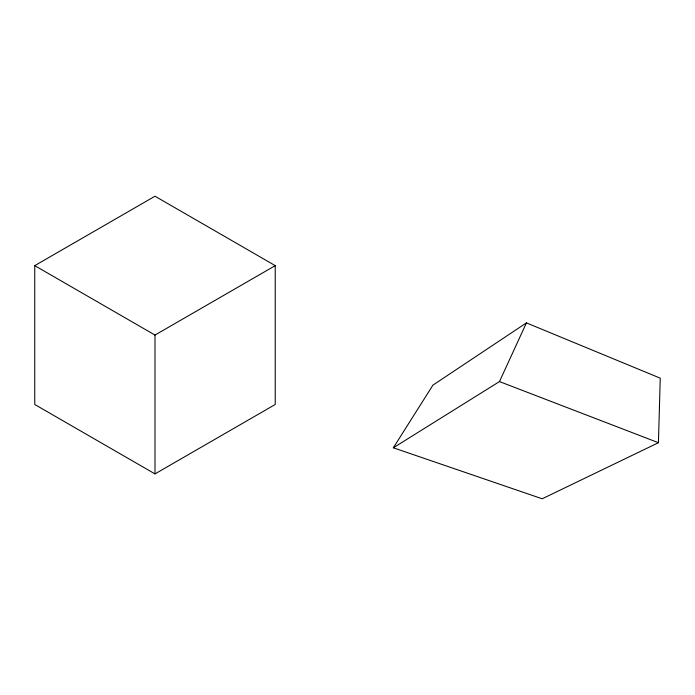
<?xml version="1.0" encoding="UTF-8"?>
<svg xmlns="http://www.w3.org/2000/svg" width="695" height="695" viewBox="0 0 695 695"><rect width="100%" height="100%" fill="white"/><g stroke="black" fill="none" stroke-linecap="round" stroke-linejoin="round"><path stroke-width="1.04" d="M658.434 442.706L660.25 378.167L526.428 322.888L432.933 385.126L393.327 447.789L542.178 498.784L658.434 442.706L499.47 381.581L393.327 447.789M499.47 381.581L526.428 322.888M34.75 265.638L154.994 196.216L275.237 265.638L275.237 404.481L154.994 473.903L34.75 404.481L34.75 265.638L154.994 335.06L275.237 265.638M154.994 335.06L154.994 473.903"/></g></svg>
